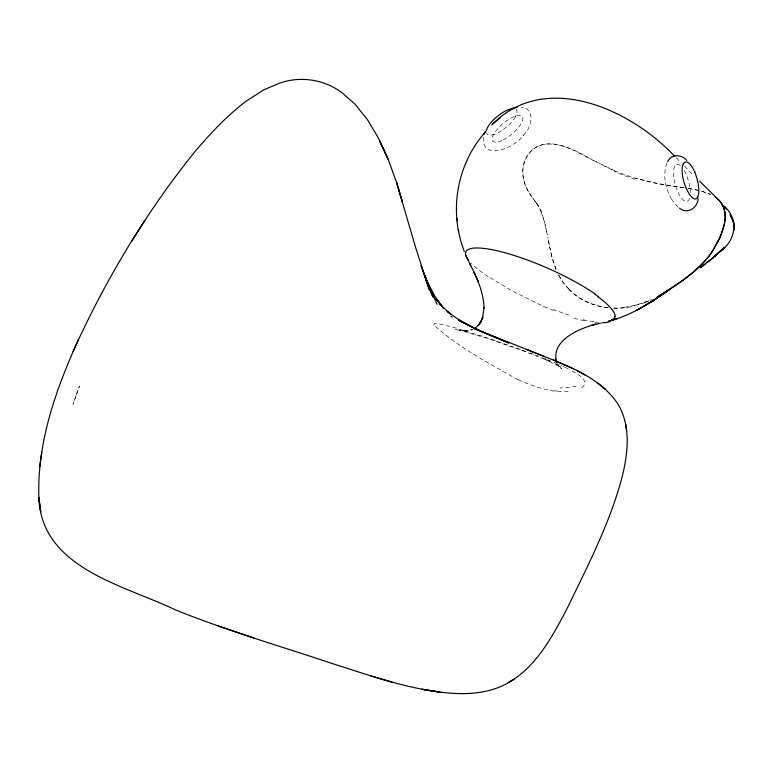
<?xml version="1.0" encoding="UTF-8"?>
<svg xmlns="http://www.w3.org/2000/svg" width="773" height="773" viewBox="0 0 773 773"><rect width="100%" height="100%" fill="white"/><g stroke="black" fill="none" stroke-linecap="round" stroke-linejoin="round"><path stroke-width="0.58" stroke-dasharray="3.87 2.9" d="M483.357 137.265C481.569 162.562 516.335 146.938 523.63 134.956M666.964 163.064C662.5 174.669 665.321 187.994 671.206 198.574M523.224 135.449C531.293 128.482 536.501 108.858 521.34 107.244M581.634 387.814C591.76 380.471 575.209 372.692 569.363 369.465M649.842 300.475L652.528 299.257M471.144 329.965L472.467 329.617L462.505 330.999L472.467 329.617M624.661 307.21L634.72 305.47L649.223 300.716M645.194 302.311L648.914 300.842M539.351 145.701C551.246 141.005 564.184 145.846 575.064 151.006M637.947 304.639L630.497 306.35M568.261 391.331L558.28 391.467M553.99 391.09L547.835 390.133M455.017 329.578L467.926 331.259L459.007 330.081L487.125 338.303L525.717 351.821L549.729 361.339L544.801 359.281L560.821 367.194L554.917 363.32L561.662 368.731L558.067 364.199M683.892 187.665C655.485 184.235 627.067 177.974 601.539 164.63M684.115 187.704L656.905 183.414L635.483 178.215M688.27 188.361L698.821 190.438M688.356 188.361L697.555 190.139M582.997 319.684L584.456 320.003M701.43 191.115L710.6 194.429M702.097 191.308L710.522 194.39M520.606 349.493L483.067 336.506L453.538 327.346L437.615 323.587L434.474 323.607L433.895 324.902M522.5 350.179L528.114 352.237M529.969 352.923L539.013 356.343M554.086 310.582L546.685 307.586M542.511 357.696L545.922 359.049M547.603 359.716L555.603 363.03M556.376 363.358L557.884 364.015M614.67 170.698L592.002 159.74M558.628 364.344L559.362 364.672M541.119 305.2L512.76 291.228L488.381 276.715M560.802 365.32L561.517 365.648M562.918 366.286L564.28 366.933M564.947 367.252L566.261 367.89M518.152 379.881C489.309 363.416 458.515 347.618 433.962 325.046M566.899 368.209L568.155 368.837M577.798 152.339L598.379 163.045M589.229 158.281C570.947 146.928 537.39 132.318 525.369 159.605C518.596 174.225 525.978 190.39 535.515 201.84M678.25 207.183L674.926 203.888L671.032 198.303M684.501 166.272L693.835 175.587M676.23 157.818L681.177 162.89M568.715 288.996L562.947 282.097L558.618 274.975M532.839 198.081L533.505 199.009M534.307 200.12L536.8 203.753M532.182 197.163L529.524 193.25M536.327 203.038C542.752 212.498 545.226 223.88 547.361 234.924M528.693 191.868C519.669 178.524 520.644 157.769 534.694 148.203A23.963 22.156 -52.5 0 1 539.341 145.672M558.782 275.323L562.126 280.889A78.421 67.135 -32.6 0 0 569.179 289.373M540.984 211.609L544.54 222.18L547.883 237.649M556.019 269.468L552.511 259.38L549.661 247.138M556.067 269.642L551.574 255.824L548.125 239.002M549.265 245.099L547.748 236.963M624.652 307.654A76.044 65.376 -31.4 0 1 613.153 308.05M608.641 307.731A76.044 65.376 -31.4 0 1 568.657 289.044M635.087 179.23A242.509 217.435 -50.7 0 1 614.303 171.422M645.252 302.523A84.914 75.532 -34.3 0 1 637.986 304.852M630.526 306.881A76.063 65.512 -31.6 0 1 613.598 308.127M607.675 307.683A76.063 65.512 -31.6 0 1 569.073 289.469M537.032 203.376A26.649 13.431 66 0 1 541.371 211.464M689.555 198.284A19.161 6.851 74.4 0 1 679.844 195.675A19.161 6.851 74.4 0 1 673.544 171.761A19.161 6.851 74.4 0 1 681.168 166.437M684.124 170.456A19.161 6.851 74.4 0 1 690.26 192.583M515.485 116.781A19.161 6.976 -39.7 0 1 494.585 134.338M494.691 134.154A19.161 7.015 -39.2 0 1 486.43 133.333M516.074 109.312A19.161 6.851 -39.5 0 1 515.282 116.849M488.14 276.686A80.17 17.537 23.8 0 1 471.25 263.332M546.675 307.722A74.005 17.054 23.9 0 1 541.071 305.316M569.073 315.084A63.376 13.083 23.7 0 1 553.729 309.606M584.417 320.737A63.975 14.339 24.1 0 1 571.344 317.413M593.886 321.645A76.595 17.161 24.3 0 1 584.62 320.128M598.795 322.824A96.258 21.335 24.1 0 1 595.471 322.631M576.194 386.046A102.307 22.156 12.6 0 1 560.203 387.94M557.893 391.119A72.768 24.63 26 0 1 553.603 390.713M547.555 389.766A62.903 24.05 28.8 0 1 518.19 379.582M76.121 395.322L73.058 404.327L79.464 386.094L76.121 395.322M452.852 317.423L450.698 316.379L452.794 317.442M503.184 139.932A19.161 6.88 -39.9 0 0 522.374 116.81A19.161 6.88 -39.9 0 0 496.846 129.709A19.161 6.88 -39.9 0 0 503.184 139.932"/><path stroke-width="1.16" d="M465.559 253.351L465.926 251.698A81.687 18.088 23.8 0 1 516.722 256.307A81.687 18.088 23.8 0 1 595.142 293.972M78.595 339.405C55.994 388.877 37.056 442.301 38.853 497.416C41.182 568.59 124.646 585.209 176.176 610.216C227.774 630.845 281.188 646.47 333.859 664.055C366.209 674.298 398.462 685.757 432.126 690.936C458.341 695.217 487.724 695.961 510.992 681.1C537.631 664.596 552.782 635.599 566.976 608.795C587.577 566.194 609.617 523.679 621.927 477.753C628.024 453.365 631.444 424.986 617.096 402.743C596.109 373.03 558.521 362.895 526.635 349.435L473.791 328.399L508.798 343.009L485.183 333.086L458.234 320.032M724.852 221.445C726.407 212.643 723.557 202.806 715.953 197.588M41.79 451.712L39.742 466.747M724.601 223.02L720.359 236.451L711.392 252.935M698.203 198.845C697.642 207.84 687.052 214.807 679.554 208.15M615.086 316.428L613.839 318.756L611.192 320.457A110.829 24.475 24.6 0 1 608.757 321.249C630.729 315.49 650.248 303.287 668.5 290.155L651.881 301.422L636.208 310.553L653.6 300.378L651.881 301.422L669.225 289.991M484.082 134.434L485.241 131.487M73.068 351.464C105.205 280.29 145.73 212.691 194.757 151.856C210.382 133.439 226.991 115.689 246.278 101.041L263.873 89.794L280.126 82.962C301.17 75.706 325.346 79.667 342.893 93.465L355.145 104.316L367.523 119.738L378.596 138.367L388.152 159.306L396.568 182.38L402.482 202.342L396.568 182.38M715.74 245.65C723.741 231.861 731.548 210.71 717.035 198.419M715.315 246.403C702.947 268.927 679.486 282.715 658.635 296.262M667.659 161.702C671.041 153.721 681.902 154.329 686.811 160.446M131.912 240.799L144.889 220.556M711.015 253.525C697.101 272.115 676.742 285.208 657.127 297.016M485.657 131.739C461.616 158.359 451.596 196.526 458.602 231.62M722.89 248.809L724.282 247.37L714.532 256.462L722.89 248.809L720.987 250.645M491.676 125.071C544.955 69.937 630.662 109.283 674.607 156.204M499.938 117.786L493.184 123.68M714.532 256.462L721.422 250.268L719.47 252.085C735.413 241.108 739.848 220.025 724.156 206.101M475.327 327.945L478.381 325.298L481.086 321.471L478.226 325.539L480.893 321.703L482.777 317.114L480.806 321.983L482.652 317.394L484.024 307.393L484.024 308.156C483.734 295.46 479.357 283.362 473.907 272.038L474.738 273.835L465.926 255.534M707.14 262.52L712.89 257.882L700.377 267.719M701.092 267.207L705.169 264.066M611.192 320.457L617.308 318.379L608.747 321.249M512.509 108.249L517.098 107.331M600.476 323.22L591.886 325.278L595.78 324.109C578.919 328.796 550.666 340.313 556.579 362.218M370.441 675.776L392.037 682.144M218.421 626.043L253.728 637.88M526.635 349.435L543.941 356.276M573.266 368.789L553.381 359.938M459.075 320.621L472.699 327.51L456.717 318.273L447.045 311.219L451.219 314.708L442.977 307.103L435.885 298.61L443.47 308.263L439.286 302.968M584.919 374.992L576.88 370.596M594.485 293.866L598.573 296.764M605.568 389.35L597.954 383.244M699.575 181.133L717.421 198.738M724.803 206.932L726.514 209.048M435.885 298.61L440.252 304.224L434.552 295.759L427.585 282.425M469.762 263.641L470.738 265.719M387.138 157.122L379.562 140.812L388.152 159.306M477.743 280.599L478.439 282.126L473.907 272.038M437.045 304.311L423.836 273.391L432.957 297.141L422.609 269.99M556.637 362.382L555.333 358.546L555.574 359.281M422.193 268.898L421.063 265.564L429.44 290.088L415.661 247.64L398.308 188.274M464.244 251.496L460.611 240.5L458.167 229.629M625.473 423.42L626.594 430.542M456.563 207.473L456.64 209.328M457.007 218.411L457.104 220.807M694.84 172.476A19.161 6.735 74.3 0 1 697.681 197.067M697.729 197.192A19.161 6.648 74 0 1 686.366 188.39M683.38 163.837A19.161 6.831 74 0 1 694.937 172.311M686.279 188.544A19.161 6.744 73.7 0 1 683.322 163.721M508.779 109.611A19.161 6.851 -39.5 0 1 512.354 108.664M486.275 130.898A19.161 7.015 -39.2 0 1 508.537 109.65M468.68 260.453A80.17 17.537 23.8 0 1 465.365 253.264M609.472 321.607A96.258 21.335 24.1 0 1 601.809 322.834M597.722 296.59A78.817 17.151 24.3 0 1 615.028 316.399M716.523 254.771L710.947 259.457L716.523 254.771M512.122 680.356L508.721 682.472L514.316 678.994L512.122 680.356M430.165 690.569L421.981 689.274L440.127 692.164L430.165 690.569M730.359 214.846L730.108 214.392L733.596 222.257L730.359 214.846M734.147 225.107L733.403 221.716L734.292 229.687L734.147 225.107M40.708 511.774L38.853 497.416L40.708 511.774"/></g></svg>
